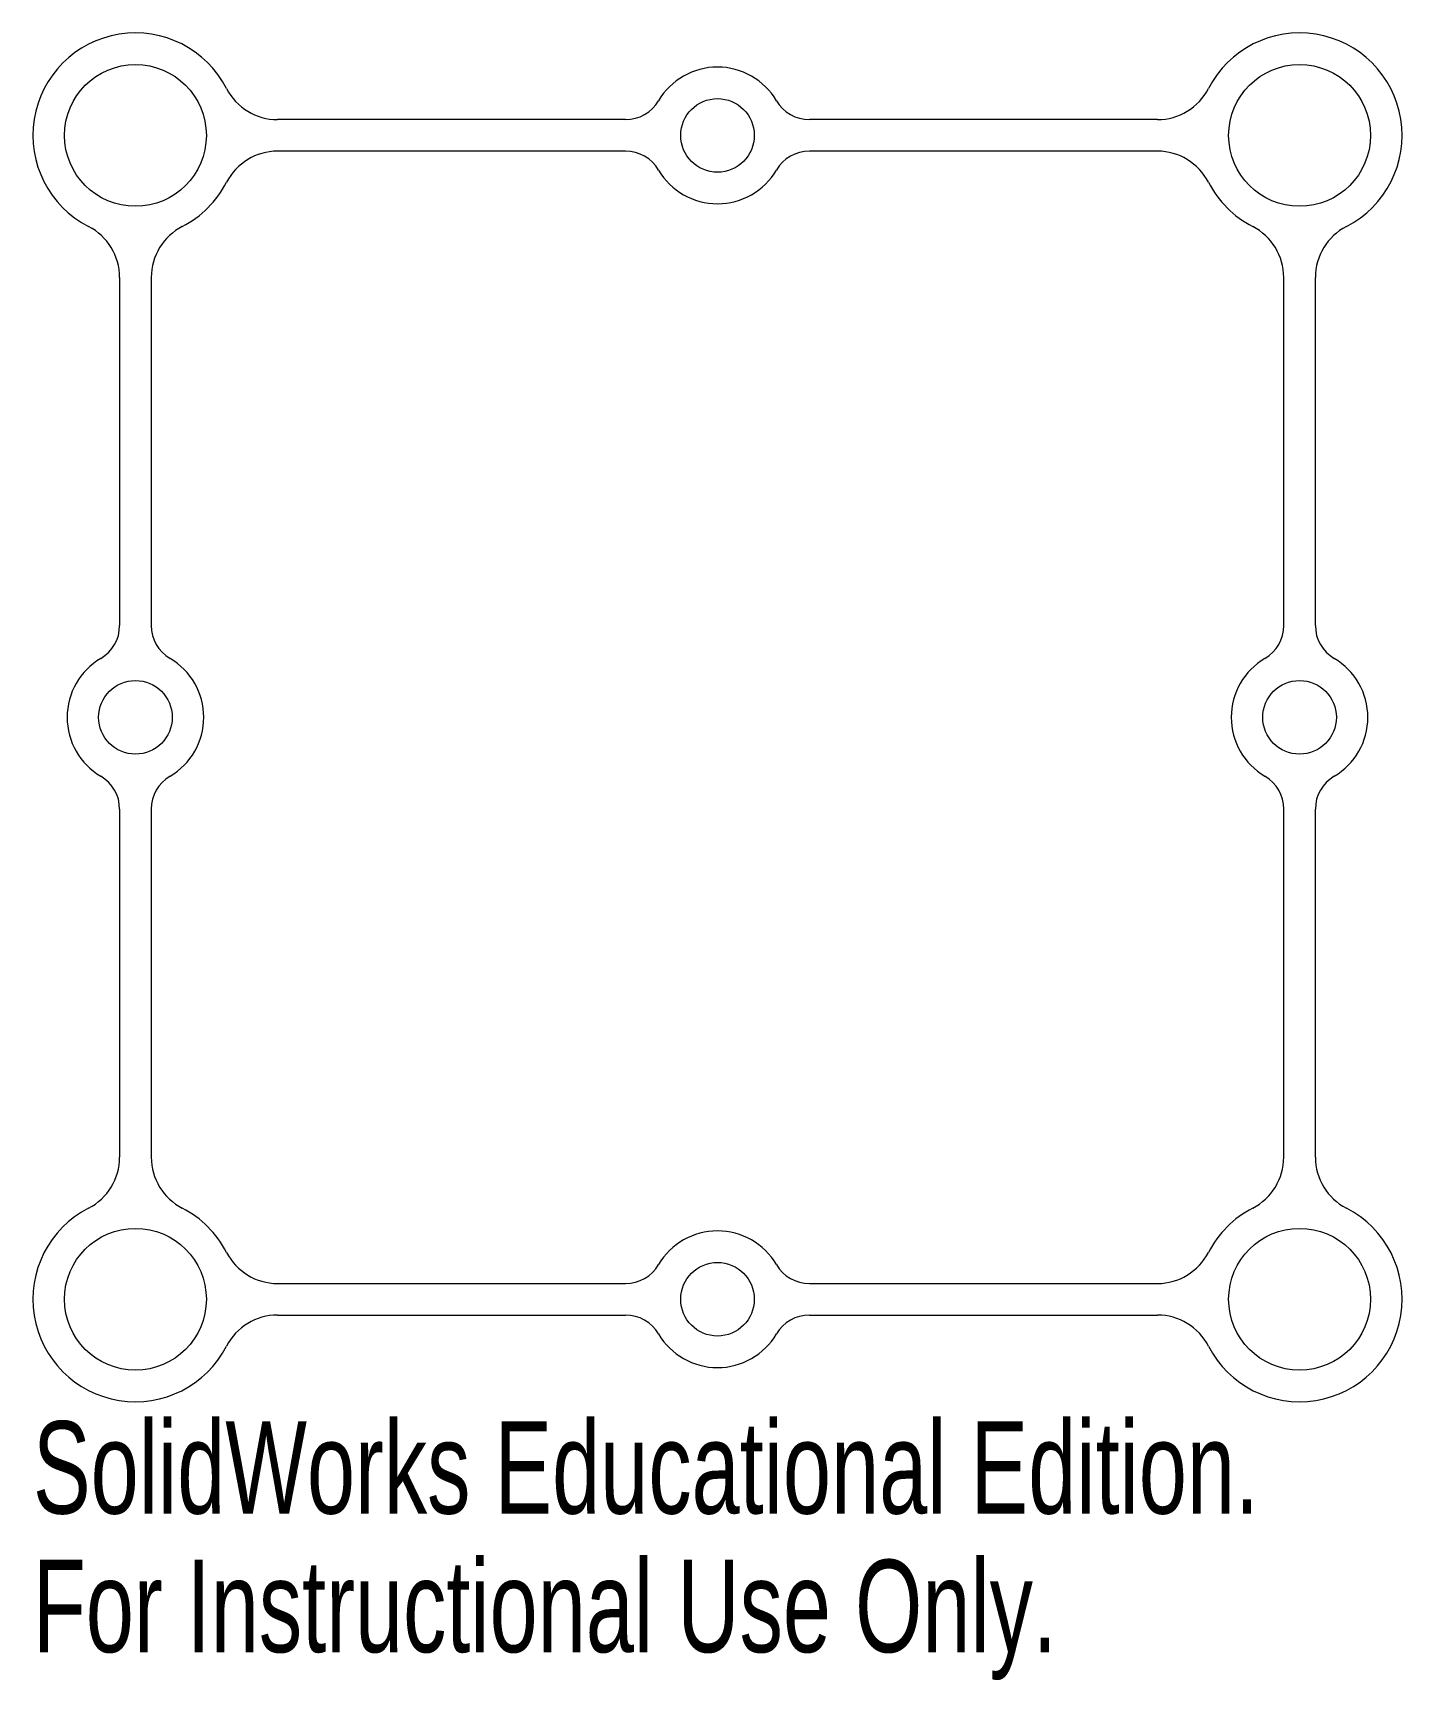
# Model space of a CAD drawing. Header units: millimetres. Extents: x -35.8 to 35.8, y -50.4 to 35.8.
import ezdxf

# ---------------------------------------------------------------- set-up
doc = ezdxf.new("R2010")
doc.units = ezdxf.units.MM
doc.styles.add('SLDTEXTSTYLE0', font='TXT', dxfattribs={"width": 0.7})

msp = doc.modelspace()

# ---------------------------------------------------------------- linework, layer by layer
at = {"color": 7, "linetype": 'Continuous', "lineweight": 15}
for p, q in [((-4.806, 31.27), (-23.011, 31.27)), ((23.011, 31.27), (4.806, 31.27)), ((-4.806, 29.62), (-23.011, 29.62)), ((23.011, 29.62), (4.806, 29.62)), ((-31.27, 23.011), (-31.27, 4.806)), ((-29.62, 23.011), (-29.62, 4.806)), ((29.62, 4.806), (29.62, 23.011)), ((31.27, 4.806), (31.27, 23.011)), ((-31.27, -4.806), (-31.27, -23.011)), ((-29.62, -4.806), (-29.62, -23.011)), ((29.62, -23.011), (29.62, -4.806)), ((31.27, -23.011), (31.27, -4.806)), ((-23.011, -29.62), (-4.806, -29.62)), ((4.806, -29.62), (23.011, -29.62)), ((-23.011, -31.27), (-4.806, -31.27)), ((4.806, -31.27), (23.011, -31.27))]:
    msp.add_line(p, q, dxfattribs=at)
for centre, radius in [((-30.445, 30.445), 3.71), ((30.445, 30.445), 3.71), ((0, 30.445), 1.925), ((-30.445, 0), 1.925), ((30.445, 0), 1.925), ((-30.445, -30.445), 3.71), ((30.445, -30.445), 3.71), ((0, -30.445), 1.925)]:
    msp.add_circle(centre, radius, dxfattribs=at)
for centre, radius, start, end in [((-30.445, 30.445), 5.36, 27.22822, 242.77178), ((30.445, 30.445), 5.36, 297.22822, 152.77178), ((0, 30.445), 3.575, 30.44603, 149.55397), ((-23.011, 34.27), 3, 207.22822, 270), ((23.011, 34.27), 3, 270, 332.77178), ((-4.806, 33.27), 2, 270, 329.55397), ((4.806, 33.27), 2, 210.44603, 270), ((-23.011, 26.62), 3, 90, 152.77178), ((-4.806, 27.62), 2, 30.44603, 90), ((4.806, 27.62), 2, 90, 149.55397), ((23.011, 26.62), 3, 27.22822, 90), ((0, 30.445), 3.575, 210.44603, 329.55397), ((-30.445, 30.445), 5.36, 297.22822, 332.77178), ((30.445, 30.445), 5.36, 207.22822, 242.77178), ((-34.27, 23.011), 3, 0, 62.77178), ((-26.62, 23.011), 3, 117.22822, 180), ((26.62, 23.011), 3, 0, 62.77178), ((34.27, 23.011), 3, 117.22822, 180), ((-33.27, 4.806), 2, 300.44603, 0), ((-27.62, 4.806), 2, 180, 239.55397), ((27.62, 4.806), 2, 300.44603, 0), ((33.27, 4.806), 2, 180, 239.55397), ((-30.445, 0), 3.575, 120.44603, 239.55397), ((-30.445, 0), 3.575, 300.44603, 59.55397), ((30.445, 0), 3.575, 120.44603, 239.55397), ((30.445, 0), 3.575, 300.44603, 59.55397), ((-33.27, -4.806), 2, 0, 59.55397), ((-27.62, -4.806), 2, 120.44603, 180), ((27.62, -4.806), 2, 0, 59.55397), ((33.27, -4.806), 2, 120.44603, 180), ((-34.27, -23.011), 3, 297.22822, 0), ((-26.62, -23.011), 3, 180, 242.77178), ((26.62, -23.011), 3, 297.22822, 0), ((34.27, -23.011), 3, 180, 242.77178), ((-30.445, -30.445), 5.36, 117.22822, 332.77178), ((-30.445, -30.445), 5.36, 27.22822, 62.77178), ((30.445, -30.445), 5.36, 117.22822, 152.77178), ((30.445, -30.445), 5.36, 207.22822, 62.77178), ((0, -30.445), 3.575, 30.44603, 149.55397), ((-23.011, -26.62), 3, 207.22822, 270), ((23.011, -26.62), 3, 270, 332.77178), ((-4.806, -27.62), 2, 270, 329.55397), ((4.806, -27.62), 2, 210.44603, 270), ((-23.011, -34.27), 3, 90, 152.77178), ((-4.806, -33.27), 2, 30.44603, 90), ((4.806, -33.27), 2, 90, 149.55397), ((23.011, -34.27), 3, 27.22822, 90), ((0, -30.445), 3.575, 210.44603, 329.55397)]:
    msp.add_arc(centre, radius, start, end, dxfattribs=at)

# ---------------------------------------------------------------- texts
at = {"color": 7, "linetype": 'Continuous', "char_height": 4.83362, "attachment_point": 1, "style": 'SLDTEXTSTYLE0'}
for s, insert in [('SolidWorks Educational Edition.', (-35.805, -36.825)), ('For Instructional Use Only.', (-35.805, -44.075))]:
    msp.add_mtext(s, dxfattribs=dict(at, insert=insert))

doc.saveas('drawing.dxf')
